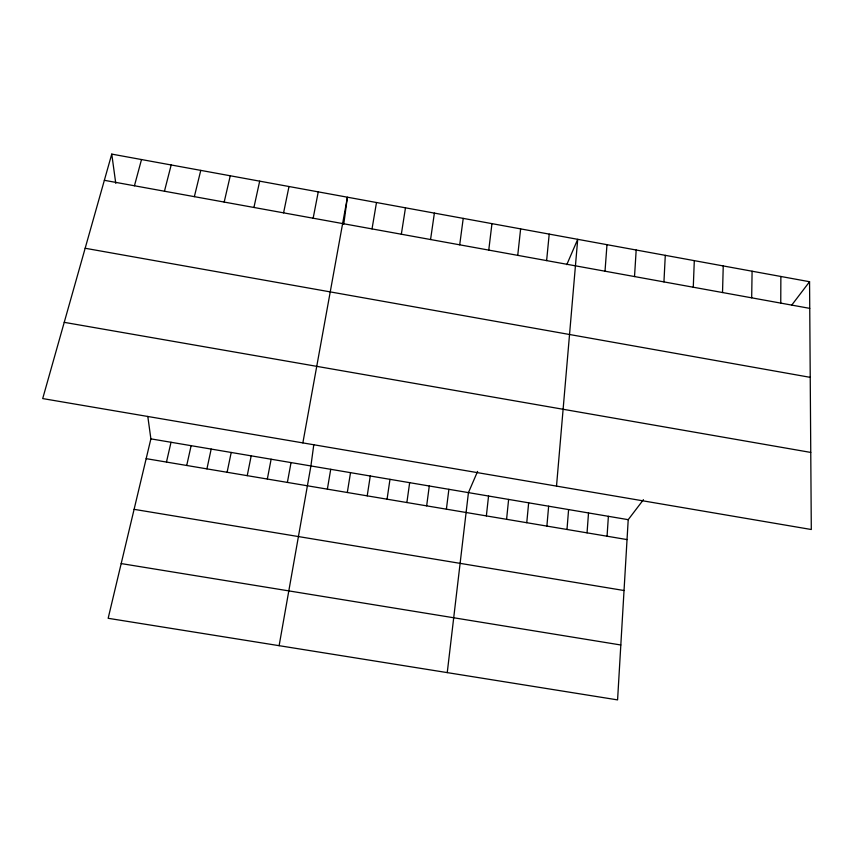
<?xml version="1.0" encoding="UTF-8"?>
<svg xmlns="http://www.w3.org/2000/svg" width="854" height="854" viewBox="0 0 854 854"><rect width="100%" height="100%" fill="white"/><g stroke="black" fill="none" stroke-linecap="round" stroke-linejoin="round"><path stroke-width="1.28" d="M780.759 303.106L780.866 276.482M751.68 297.822L752.096 271.22M722.527 292.538L723.242 265.946M693.277 287.222L694.302 260.651M663.942 281.895L665.287 255.346M643.446 499.675L628.213 519.67L617.581 699.896L108.159 618.296L150.88 438.86L147.795 416.4M634.522 276.557L636.177 250.019M607.066 536.216L608.379 516.318M605.016 271.198L606.981 244.682M587.05 532.843L588.513 512.944M566.992 529.469L568.593 509.582M556.509 486.107L577.71 239.323L566.789 264.633M546.891 526.085L548.642 506.198M526.758 522.701L528.658 502.814M546.624 260.598L549.207 234.113M506.582 519.307L508.621 499.419M517.737 255.357L520.62 228.883M486.364 515.901L488.552 496.025M447.25 672.61L468.44 492.619L477.589 471.408M488.755 250.094L491.957 223.641M446.396 509.176L448.884 489.31M459.708 244.82L463.22 218.389M426.658 505.856L429.284 485.99M313.792 444.688L310.909 465.953L279.119 645.677M343.756 224.143L347.407 197.21L302.86 442.895M406.878 502.526L409.653 482.67M430.565 239.526L434.387 213.116M387.065 499.195L389.979 479.34M367.209 495.854L370.273 475.998M401.337 234.22L405.479 207.832M347.311 492.502L350.524 472.657M327.37 489.15L330.733 469.305M372.024 228.904L376.486 202.526M287.382 482.414L291.043 462.59M267.334 479.041L271.134 459.217M313.151 218.218L318.254 191.872M247.233 475.657L251.193 455.844M227.1 472.273L231.21 452.46M283.581 212.849L289.004 186.524M206.924 468.878L211.184 449.065M253.926 207.469L259.68 181.165M186.716 465.473L191.125 445.671M166.466 462.067L171.024 442.265M224.186 202.067L230.26 175.785M194.36 196.655L200.765 170.384M164.448 191.221L171.184 164.971M134.441 185.777L141.508 159.549M111.757 154.104L42.7 398.572L811.3 529.512L809.56 281.724L111.757 154.104L115.77 183.364M791.882 304.91L809.56 281.724M121.193 563.576L620.826 644.994M134.099 509.336L624.039 590.52M146.173 458.651L627.039 539.579M150.88 438.86L628.213 519.67M64.231 322.342L810.756 452.428M85.154 248.258L810.232 377.351M104.348 180.311L809.741 308.369"/></g></svg>
